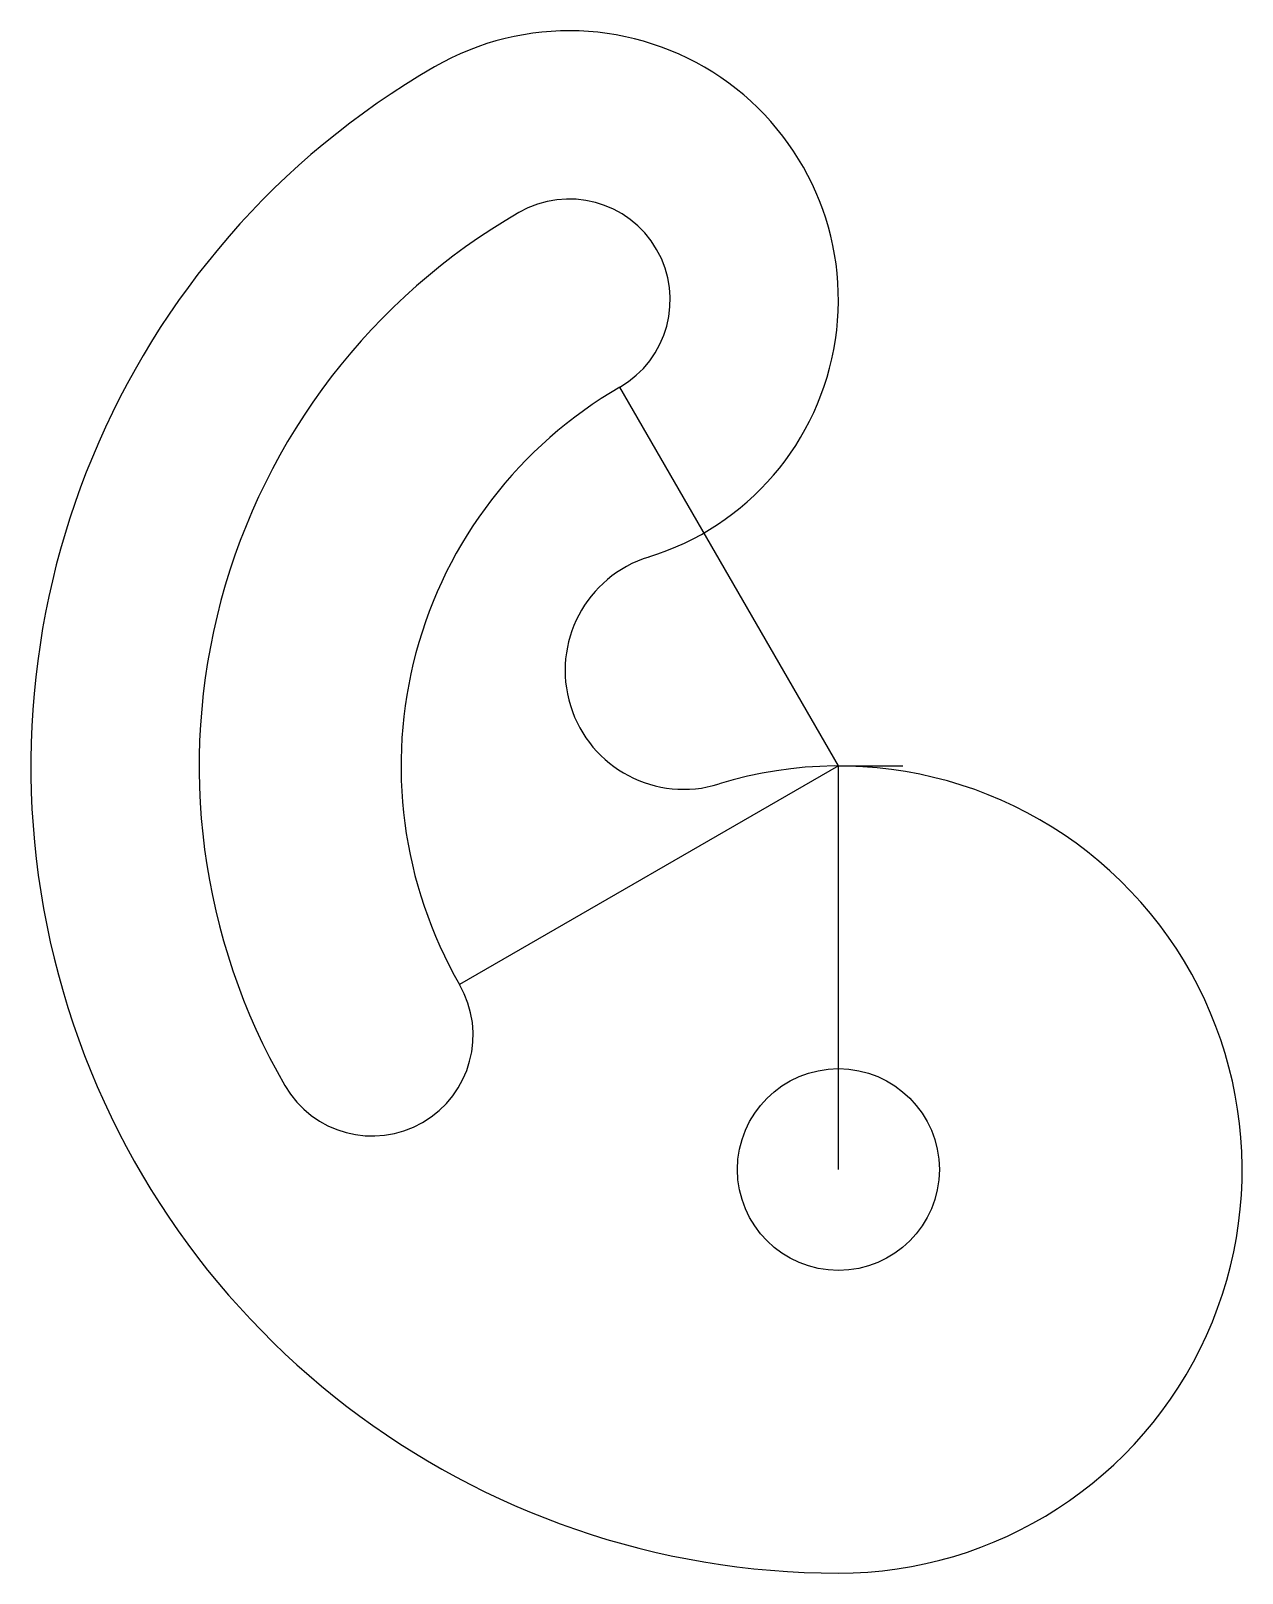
# Model space of a CAD drawing. Header units: millimetres. Extents: x -4981 to 8949, y 576 to 5223.
# Drawn here: x 1935.2 to 2073.2, y 4349.2 to 4525 of the extents above; entities that cross this region are included whole.
import ezdxf

# ---------------------------------------------------------------- set-up
doc = ezdxf.new("R2010")
doc.units = ezdxf.units.MM
doc.layers.add('Axis', color=130, linetype='Continuous')

msp = doc.modelspace()

# ---------------------------------------------------------------- linework, layer by layer
msp.add_circle((2027.18, 4395.2), 11.5)
for centre, radius, start, end in [((1996.51, 4494.32), 30.67, 287.1921, 120), ((2027.18, 4441.2), 92, 120, 270), ((1996.51, 4494.32), 11.5, 300, 120), ((2027.18, 4441.2), 72.83, 120, 210), ((2027.18, 4441.2), 49.83, 120, 210), ((2009.58, 4452.08), 13.54, 107.1921, 287.1921), ((2027.18, 4395.2), 46, 270, 107.1921), ((1974.06, 4410.53), 11.5, 210, 30)]:
    msp.add_arc(centre, radius, start, end)
at = {"layer": 'Axis'}
for p, q in [((2027.18, 4441.2), (2002.26, 4484.36)), ((2027.18, 4441.2), (1984.02, 4416.28)), ((2027.18, 4395.2), (2027.18, 4441.2)), ((2027.18, 4441.2), (2034.53, 4441.2))]:
    msp.add_line(p, q, dxfattribs=at)

doc.saveas('drawing.dxf')
